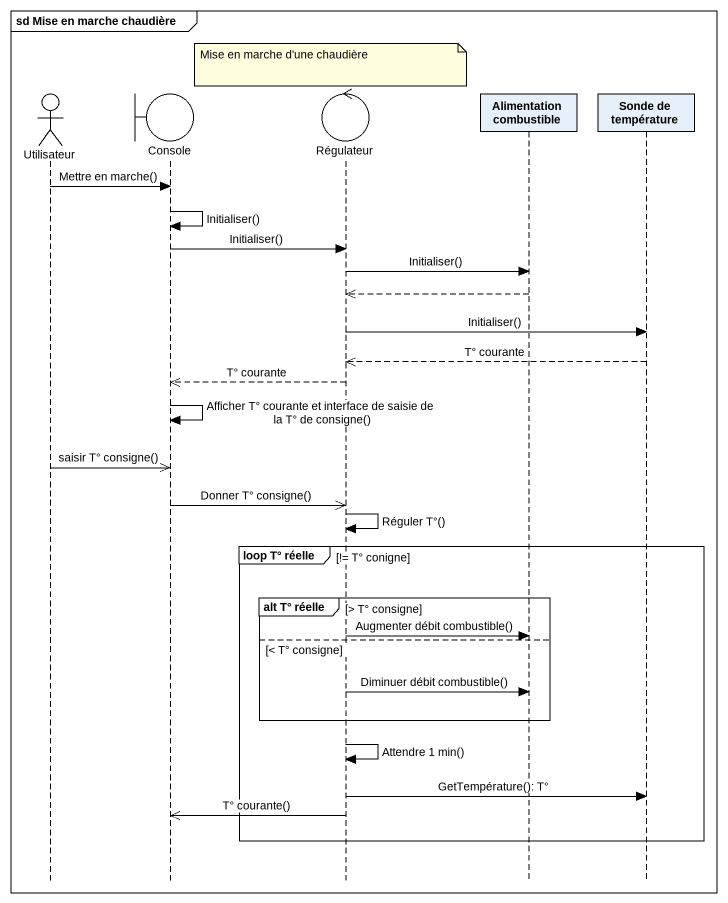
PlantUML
@startuml
mainframe sd Mise en marche chaudière
hide footbox
actor Utilisateur
boundary Console
control Régulateur
participant "Alimentation combustible" as Alimentation_combustible
participant "Sonde de température" as Sonde_de_température

note over Régulateur : Mise en marche d'une chaudière
Utilisateur -> Console : Mettre en marche()
Console -> Console : Initialiser()
Console -> Régulateur : Initialiser()
Régulateur -> Alimentation_combustible : Initialiser()
Alimentation_combustible -->> Régulateur
Régulateur -> Sonde_de_température : Initialiser()
Sonde_de_température -->> Régulateur : T° courante
Régulateur -->> Console : T° courante
Console -> Console : Afficher T° courante et interface de saisie de la T° de consigne()
Utilisateur ->> Console : saisir T° consigne()
Console ->> Régulateur : Donner T° consigne()
Régulateur -> Régulateur : Réguler T°()
group loop T° réelle [!= T° conigne]
  group alt T° réelle [> T° consigne]
    Régulateur -> Alimentation_combustible : Augmenter débit combustible()
  else < T° consigne
    Régulateur -> Alimentation_combustible : Diminuer débit combustible()
  end
  Régulateur -> Régulateur : Attendre 1 min()
  Régulateur -> Sonde_de_température : GetTempérature(): T°
  Régulateur ->> Console : T° courante()
end
@enduml
